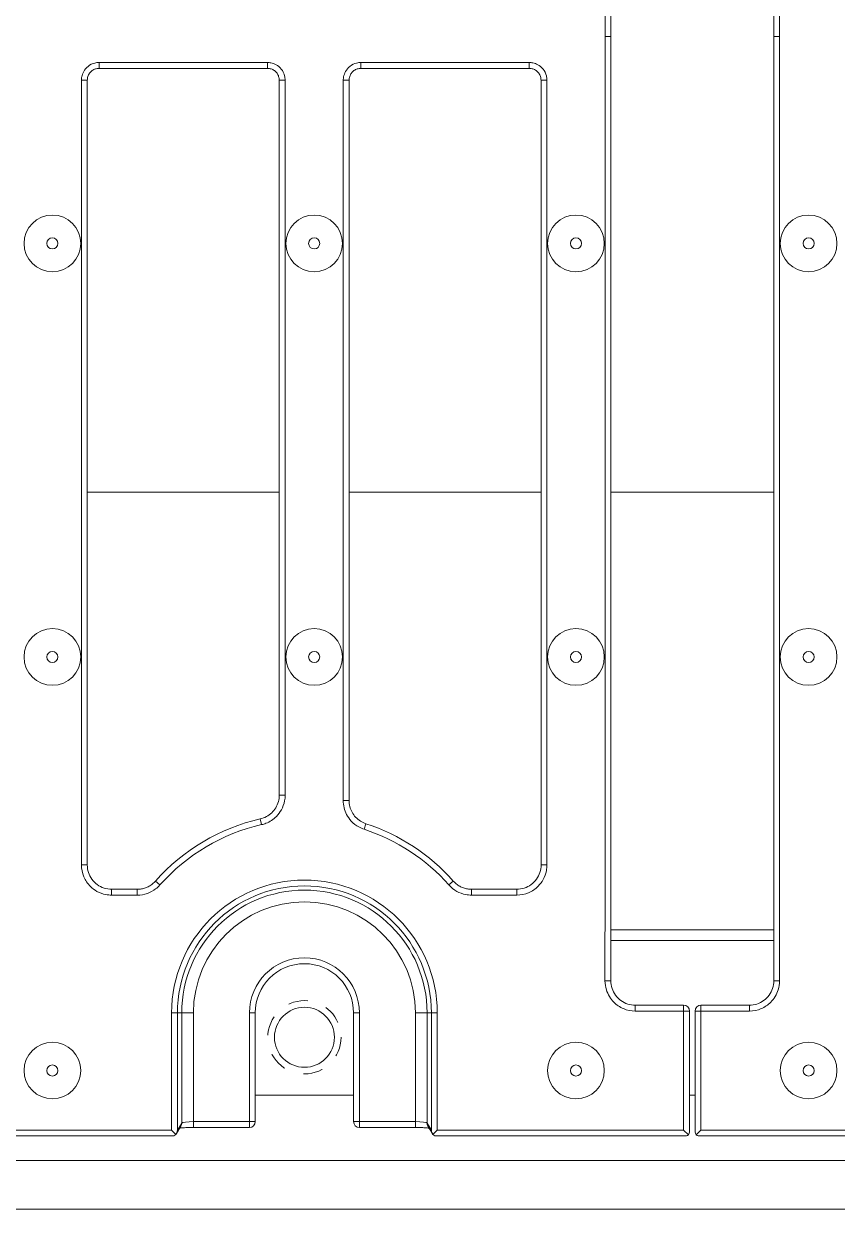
# Model space of a CAD drawing. Header units: inches. Extents: x -14 to 145, y 14 to 58.
# Drawn here: x 88.63 to 92.79, y 44.12 to 50.18 of the extents above; entities that cross this region are included whole.
import ezdxf

# ---------------------------------------------------------------- set-up
doc = ezdxf.new("R2010")
doc.units = ezdxf.units.IN
doc.header["$MEASUREMENT"] = 0
doc.linetypes.add('DASHED', pattern=[0.2067, 0.1654, -0.0413])
for name, color, linetype, lineweight in [('Hidden Narrow (ANSI)', 7, 'DASHED', 25), ('Visible (ANSI)', 7, 'Continuous', 50), ('Visible Narrow (ANSI)', 7, 'Continuous', 35)]:
    doc.layers.add(name, color=color, linetype=linetype, lineweight=lineweight)

msp = doc.modelspace()

# ---------------------------------------------------------------- linework, layer by layer
at = {"layer": 'Hidden Narrow (ANSI)', "lineweight": 0, "ltscale": 0.179413}
msp.add_circle((90.06318, 44.99621), 0.1875, dxfattribs=at)
at = {"layer": 'Visible (ANSI)', "lineweight": 0}
for p, q in [((89.87425, 49.95389), (89.01185, 49.95389)), ((91.21425, 49.95389), (90.35185, 49.95389)), ((89.07639, 45.7536), (89.20751, 45.7536)), ((90.91859, 45.7536), (91.14971, 45.7536)), ((92.46526, 45.49121), (91.63158, 45.49121)), ((92.00414, 45.16043), (91.75649, 45.16043)), ((92.34035, 45.16043), (92.0927, 45.16043)), ((89.81144, 44.56472), (89.81144, 45.12121)), ((90.31467, 45.12121), (90.31467, 44.56472)), ((92.03414, 44.51661), (92.03414, 45.13043)), ((92.0627, 45.13043), (92.0627, 44.51661)), ((89.40823, 44.50409), (89.43085, 44.54184)), ((89.49499, 44.53472), (89.78144, 44.53472)), ((90.34467, 44.53472), (90.63111, 44.53472)), ((90.69525, 44.54184), (90.71787, 44.50409)), ((70.73828, 44.49121), (89.38783, 44.49121)), ((89.40502, 44.49957), (89.38338, 44.52121)), ((90.72108, 44.49957), (90.74272, 44.52121)), ((92.01125, 44.49121), (90.73828, 44.49121)), ((92.02855, 44.49681), (92.00414, 44.52121)), ((92.06829, 44.49681), (92.0927, 44.52121)), ((92.08558, 44.49121), (93.35856, 44.49121)), ((140.06318, 44.36621), (44.06318, 44.36621)), ((140.06318, 44.11621), (44.06318, 44.11621))]:
    msp.add_line(p, q, dxfattribs=at)
for centre, radius in [((88.77305, 49.05821), 0.145), ((90.11305, 49.05821), 0.145), ((91.45305, 49.05821), 0.145), ((92.64379, 49.05821), 0.145), ((88.77305, 46.94221), 0.145), ((90.11305, 46.94221), 0.145), ((91.45305, 46.94221), 0.145), ((92.64379, 46.94221), 0.145), ((90.06318, 44.99621), 0.1535), ((88.77305, 44.82621), 0.145), ((91.45305, 44.82621), 0.145), ((92.64379, 44.82621), 0.145)]:
    msp.add_circle(centre, radius, dxfattribs=at)
for centre, radius, start, end in [((90.06305, 45.12121), 1.01769, 102.81286, 138.490356), ((90.06305, 45.12121), 1.01769, 41.509644, 71.983301), ((90.06305, 45.12121), 0.25161, 0, 180), ((92.00414, 45.13043), 0.03, 0, 90), ((92.0927, 45.13043), 0.03, 90, 180), ((89.78144, 44.56472), 0.03, 270, 0), ((90.34467, 44.56472), 0.03, 180, 270)]:
    msp.add_arc(centre, radius, start, end, dxfattribs=at)
for centre, major_axis, ratio, start_param, end_param in [((89.38338, 44.52097), (-0.00878, -0.03176), 0.9032025, 1.1029639, 1.8156088), ((90.74272, 44.52097), (0.00878, -0.03176), 0.9032025, 4.4675765, 5.1802214), ((92.00414, 44.52096), (0.01086, -0.03461), 0.8079575, 0.5794553, 1.2002635), ((92.0927, 44.52096), (-0.01086, -0.03461), 0.8079575, 5.0829219, 5.70373)]:
    msp.add_ellipse(centre, major_axis=major_axis, ratio=ratio, start_param=start_param, end_param=end_param, dxfattribs=at)
for points, knots in [([(91.63193, 50.11621), (91.63193, 50.43827), (91.63192, 50.76034), (91.63189, 51.40446), (91.63187, 51.72653), (91.6318, 52.37065), (91.63177, 52.69272), (91.63169, 53.33684), (91.63166, 53.65891), (91.6316, 54.30303), (91.63158, 54.62509), (91.63157, 54.94715)], [-12.2705918, -12.2705918, -12.2705918, -12.2705918, -9.8164735, -9.8164735, -7.3623551, -7.3623551, -4.9082367, -4.9082367, -2.4541184, -2.4541184, 0, 0, 0, 0]), ([(92.4649, 50.11621), (92.4649, 50.43827), (92.46491, 50.76034), (92.46495, 51.40446), (92.46497, 51.72653), (92.46504, 52.37065), (92.46507, 52.69272), (92.46515, 53.33684), (92.46518, 53.65891), (92.46524, 54.30303), (92.46526, 54.62509), (92.46527, 54.94715)], [-12.2705918, -12.2705918, -12.2705918, -12.2705918, -9.8164735, -9.8164735, -7.3623551, -7.3623551, -4.9082367, -4.9082367, -2.4541184, -2.4541184, 0, 0, 0, 0]), ([(91.63193, 50.11621), (91.63193, 49.79415), (91.63192, 49.47208), (91.63189, 48.82796), (91.63187, 48.5059), (91.6318, 47.86177), (91.63177, 47.53971), (91.63169, 46.89558), (91.63166, 46.57352), (91.6316, 45.92939), (91.63158, 45.60733), (91.63157, 45.28527)], [-12.2705918, -12.2705918, -12.2705918, -12.2705918, -9.8164735, -9.8164735, -7.3623551, -7.3623551, -4.9082367, -4.9082367, -2.4541184, -2.4541184, 0, 0, 0, 0]), ([(92.4649, 50.11621), (92.4649, 49.79415), (92.46491, 49.47208), (92.46495, 48.82796), (92.46497, 48.5059), (92.46504, 47.86177), (92.46507, 47.53971), (92.46515, 46.89558), (92.46518, 46.57352), (92.46524, 45.92939), (92.46526, 45.60733), (92.46527, 45.28527)], [-12.2705918, -12.2705918, -12.2705918, -12.2705918, -9.8164735, -9.8164735, -7.3623551, -7.3623551, -4.9082367, -4.9082367, -2.4541184, -2.4541184, 0, 0, 0, 0]), ([(88.95193, 49.89395), (88.95193, 49.9002), (88.95293, 49.90654), (88.95682, 49.91849), (88.9597, 49.92414), (88.96711, 49.93433), (88.97157, 49.93879), (88.98177, 49.94618), (88.98743, 49.94905), (88.99934, 49.9529), (89.0056, 49.95389), (89.01185, 49.95389)], [0, 0, 0, 0, 0.07139701, 0.07139701, 0.14279401, 0.14279401, 0.21419102, 0.21419102, 0.28558803, 0.28558803, 0.35698503, 0.35698503, 0.35698503, 0.35698503]), ([(89.87425, 49.95389), (89.8805, 49.95389), (89.88684, 49.95289), (89.89879, 49.949), (89.90443, 49.94612), (89.91462, 49.93871), (89.91907, 49.93424), (89.92647, 49.92404), (89.92933, 49.91838), (89.93319, 49.90646), (89.93417, 49.9002), (89.93417, 49.89395)], [0, 0, 0, 0, 0.07139718, 0.07139718, 0.14279436, 0.14279436, 0.21419154, 0.21419154, 0.28558872, 0.28558872, 0.3569859, 0.3569859, 0.3569859, 0.3569859]), ([(90.29193, 49.89395), (90.29193, 49.9002), (90.29293, 49.90654), (90.29682, 49.91849), (90.2997, 49.92414), (90.30711, 49.93433), (90.31157, 49.93879), (90.32177, 49.94618), (90.32743, 49.94905), (90.33934, 49.9529), (90.3456, 49.95389), (90.35185, 49.95389)], [0, 0, 0, 0, 0.07139701, 0.07139701, 0.14279401, 0.14279401, 0.21419102, 0.21419102, 0.28558803, 0.28558803, 0.35698503, 0.35698503, 0.35698503, 0.35698503]), ([(91.21425, 49.95389), (91.2205, 49.95389), (91.22684, 49.95289), (91.23879, 49.949), (91.24443, 49.94612), (91.25462, 49.93871), (91.25907, 49.93424), (91.26647, 49.92404), (91.26933, 49.91838), (91.27319, 49.90646), (91.27417, 49.9002), (91.27417, 49.89395)], [0, 0, 0, 0, 0.07139718, 0.07139718, 0.14279436, 0.14279436, 0.21419154, 0.21419154, 0.28558872, 0.28558872, 0.3569859, 0.3569859, 0.3569859, 0.3569859]), ([(88.95193, 49.89395), (88.95193, 49.62625), (88.95192, 49.35855), (88.95189, 48.82314), (88.95187, 48.55544), (88.95182, 48.02004), (88.95179, 47.75234), (88.95173, 47.21694), (88.9517, 46.94924), (88.95164, 46.41383), (88.95162, 46.14613), (88.9516, 45.87843)], [-10.1994027, -10.1994027, -10.1994027, -10.1994027, -8.1595222, -8.1595222, -6.1196416, -6.1196416, -4.0797611, -4.0797611, -2.0398805, -2.0398805, 0, 0, 0, 0]), ([(89.93417, 49.89395), (89.93417, 49.65004), (89.93418, 49.40613), (89.93421, 48.91831), (89.93423, 48.67439), (89.93427, 48.18657), (89.93429, 47.94266), (89.93435, 47.45484), (89.93438, 47.21093), (89.93443, 46.72311), (89.93446, 46.4792), (89.93448, 46.23529)], [0, 0, 0, 0, 1.8585962, 1.8585962, 3.7171925, 3.7171925, 5.5757887, 5.5757887, 7.434385, 7.434385, 9.2929812, 9.2929812, 9.2929812, 9.2929812]), ([(90.29193, 49.89395), (90.29193, 49.6482), (90.29192, 49.40245), (90.29189, 48.91095), (90.29188, 48.6652), (90.29183, 48.17371), (90.29181, 47.92796), (90.29175, 47.43646), (90.29173, 47.19071), (90.29167, 46.69921), (90.29164, 46.45346), (90.29162, 46.20772)], [-9.3630221, -9.3630221, -9.3630221, -9.3630221, -7.4904177, -7.4904177, -5.6178133, -5.6178133, -3.7452088, -3.7452088, -1.8726044, -1.8726044, 0, 0, 0, 0]), ([(91.27417, 49.89395), (91.27417, 49.62625), (91.27418, 49.35855), (91.27421, 48.82314), (91.27424, 48.55544), (91.27428, 48.02004), (91.27431, 47.75234), (91.27437, 47.21694), (91.27441, 46.94924), (91.27446, 46.41383), (91.27449, 46.14613), (91.2745, 45.87843)], [0, 0, 0, 0, 2.0398805, 2.0398805, 4.0797611, 4.0797611, 6.1196416, 6.1196416, 8.1595222, 8.1595222, 10.1994027, 10.1994027, 10.1994027, 10.1994027]), ([(89.93448, 46.23529), (89.93448, 46.22413), (89.93296, 46.21283), (89.92697, 46.19115), (89.92255, 46.18082), (89.911, 46.1615), (89.90391, 46.15265), (89.88774, 46.13723), (89.87856, 46.13058), (89.85888, 46.12002), (89.84824, 46.11604), (89.83736, 46.11356)], [0, 0, 0, 0, 0.10542288, 0.10542288, 0.21084577, 0.21084577, 0.31626865, 0.31626865, 0.42169154, 0.42169154, 0.52711442, 0.52711442, 0.52711442, 0.52711442]), ([(90.37782, 46.089), (90.36792, 46.09222), (90.35831, 46.09674), (90.3406, 46.108), (90.33254, 46.11467), (90.3182, 46.12997), (90.31197, 46.13858), (90.30196, 46.15686), (90.2981, 46.16666), (90.29294, 46.18684), (90.29162, 46.19731), (90.29162, 46.20772)], [0, 0, 0, 0, 0.09833947, 0.09833947, 0.19667895, 0.19667895, 0.29501842, 0.29501842, 0.39335789, 0.39335789, 0.49169737, 0.49169737, 0.49169737, 0.49169737]), ([(89.07639, 45.7536), (89.06338, 45.7536), (89.05017, 45.75568), (89.02529, 45.76377), (89.01353, 45.76977), (88.99231, 45.78521), (88.98303, 45.79451), (88.96763, 45.81577), (88.96167, 45.82756), (88.95365, 45.85238), (88.9516, 45.86542), (88.9516, 45.87843)], [0, 0, 0, 0, 0.12291711, 0.12291711, 0.24583422, 0.24583422, 0.36875133, 0.36875133, 0.49166844, 0.49166844, 0.61458555, 0.61458555, 0.61458555, 0.61458555]), ([(91.2745, 45.87843), (91.2745, 45.86542), (91.27243, 45.85221), (91.26434, 45.82732), (91.25835, 45.81556), (91.24291, 45.79434), (91.23361, 45.78505), (91.21236, 45.76964), (91.20058, 45.76367), (91.17577, 45.75565), (91.16273, 45.7536), (91.14971, 45.7536)], [0, 0, 0, 0, 0.12291679, 0.12291679, 0.24583358, 0.24583358, 0.36875037, 0.36875037, 0.49166716, 0.49166716, 0.61458394, 0.61458394, 0.61458394, 0.61458394]), ([(89.30096, 45.79568), (89.29631, 45.79043), (89.29118, 45.78553), (89.28014, 45.77667), (89.27424, 45.7727), (89.26193, 45.76586), (89.25552, 45.76298), (89.24224, 45.75832), (89.23543, 45.75656), (89.22157, 45.75419), (89.21453, 45.7536), (89.20751, 45.7536)], [0, 0, 0, 0, 0.06627671, 0.06627671, 0.13255342, 0.13255342, 0.19883012, 0.19883012, 0.26510683, 0.26510683, 0.33138354, 0.33138354, 0.33138354, 0.33138354]), ([(90.91859, 45.7536), (90.91158, 45.7536), (90.90451, 45.75419), (90.89055, 45.75658), (90.88367, 45.75837), (90.8704, 45.76306), (90.86399, 45.76596), (90.8517, 45.77281), (90.84586, 45.77674), (90.83491, 45.78555), (90.82979, 45.79043), (90.82514, 45.79568)], [0, 0, 0, 0, 0.06627672, 0.06627672, 0.13255344, 0.13255344, 0.19883016, 0.19883016, 0.26510688, 0.26510688, 0.3313836, 0.3313836, 0.3313836, 0.3313836]), ([(91.75649, 45.16043), (91.74347, 45.16043), (91.73042, 45.16248), (91.70559, 45.17051), (91.6938, 45.17648), (91.67252, 45.19188), (91.66321, 45.20117), (91.64776, 45.22239), (91.64176, 45.23416), (91.63366, 45.25904), (91.63157, 45.27226), (91.63157, 45.28527)], [0, 0, 0, 0, 0.12296441, 0.12296441, 0.24592882, 0.24592882, 0.36889323, 0.36889323, 0.49185764, 0.49185764, 0.61482205, 0.61482205, 0.61482205, 0.61482205]), ([(92.34035, 45.16043), (92.35337, 45.16043), (92.36642, 45.16248), (92.39124, 45.17051), (92.40304, 45.17648), (92.42432, 45.19188), (92.43363, 45.20117), (92.44908, 45.22239), (92.45508, 45.23416), (92.46318, 45.25904), (92.46527, 45.27226), (92.46527, 45.28527)], [0, 0, 0, 0, 0.12296441, 0.12296441, 0.24592882, 0.24592882, 0.36889323, 0.36889323, 0.49185764, 0.49185764, 0.61482205, 0.61482205, 0.61482205, 0.61482205]), ([(89.49499, 44.53472), (89.48585, 44.53472), (89.4766, 44.53459), (89.45946, 44.5341), (89.45134, 44.53374), (89.43726, 44.53285), (89.43106, 44.53231), (89.42575, 44.53169), (89.42521, 44.53162), (89.42469, 44.53155)], [0, 0, 0, 0, 0.06962429, 0.06962429, 0.13782969, 0.13782969, 0.20474501, 0.20474501, 0.21261993, 0.21261993, 0.21261993, 0.21261993]), ([(90.70142, 44.53155), (90.69877, 44.53189), (90.69559, 44.53222), (90.68685, 44.53299), (90.68077, 44.53339), (90.66688, 44.53409), (90.6588, 44.53436), (90.64417, 44.53465), (90.63762, 44.53472), (90.63111, 44.53472)], [0.14374709, 0.14374709, 0.14374709, 0.14374709, 0.18374135, 0.18374135, 0.2421295, 0.2421295, 0.30704653, 0.30704653, 0.35663251, 0.35663251, 0.35663251, 0.35663251]), ([(89.38783, 44.49121), (89.38797, 44.49121), (89.38812, 44.49122), (89.38888, 44.49125), (89.38957, 44.49132), (89.39183, 44.49167), (89.39353, 44.49209), (89.39862, 44.49406), (89.40212, 44.49628), (89.40502, 44.49957)], [0.584003588, 0.584003588, 0.584003588, 0.584003588, 0.587047207, 0.587047207, 0.598370628, 0.598370628, 0.621017471, 0.621017471, 0.663397938, 0.663397938, 0.663397938, 0.663397938]), ([(90.72108, 44.49957), (90.72402, 44.49624), (90.72758, 44.49399), (90.73269, 44.49206), (90.73437, 44.49165), (90.73659, 44.49131), (90.73727, 44.49125), (90.738, 44.49121), (90.73815, 44.49121), (90.73828, 44.49121)], [0.488346575, 0.488346575, 0.488346575, 0.488346575, 0.531226699, 0.531226699, 0.553475242, 0.553475242, 0.564599514, 0.564599514, 0.56745422, 0.56745422, 0.56745422, 0.56745422]), ([(92.01125, 44.49121), (92.01162, 44.49121), (92.01199, 44.49122), (92.01433, 44.49132), (92.01647, 44.49162), (92.02175, 44.49291), (92.02548, 44.49451), (92.02855, 44.49681)], [0.017038276, 0.017038276, 0.017038276, 0.017038276, 0.021207407, 0.021207407, 0.042414814, 0.042414814, 0.078548741, 0.078548741, 0.078548741, 0.078548741]), ([(92.08558, 44.49121), (92.08522, 44.49121), (92.08485, 44.49122), (92.08251, 44.49132), (92.08037, 44.49162), (92.07509, 44.49291), (92.07136, 44.49451), (92.06829, 44.49681)], [0.017038276, 0.017038276, 0.017038276, 0.017038276, 0.021207407, 0.021207407, 0.042414814, 0.042414814, 0.078548741, 0.078548741, 0.078548741, 0.078548741])]:
    msp.add_open_spline(points, degree=3, knots=knots, dxfattribs=at)
at = {"layer": 'Visible Narrow (ANSI)', "lineweight": 0}
for p, q in [((89.01185, 49.98389), (89.87425, 49.98389)), ((89.01185, 49.95389), (89.01185, 49.98389)), ((89.87425, 49.95389), (89.87425, 49.98389)), ((90.35185, 49.98389), (91.21425, 49.98389)), ((90.35185, 49.95389), (90.35185, 49.98389)), ((91.21425, 49.95389), (91.21425, 49.98389)), ((88.95193, 49.89395), (88.92193, 49.89395)), ((89.96417, 49.89395), (89.93417, 49.89395)), ((90.29193, 49.89395), (90.26193, 49.89395)), ((91.30417, 49.89395), (91.27417, 49.89395)), ((89.93431, 47.78477), (88.95179, 47.78477)), ((91.27431, 47.78477), (90.29179, 47.78477)), ((92.46505, 47.78477), (91.63179, 47.78477)), ((89.93448, 46.23529), (89.96448, 46.23529)), ((90.29162, 46.20772), (90.26162, 46.20772)), ((89.83736, 46.11356), (89.84401, 46.08431)), ((90.37782, 46.089), (90.36854, 46.06047)), ((88.9516, 45.87843), (88.9216, 45.87844)), ((91.2745, 45.87843), (91.3045, 45.87844)), ((89.07639, 45.7536), (89.07639, 45.7236)), ((89.20751, 45.7536), (89.20751, 45.7236)), ((89.30096, 45.79568), (89.32342, 45.7758)), ((90.82514, 45.79568), (90.80268, 45.7758)), ((90.91859, 45.7536), (90.91859, 45.7236)), ((91.14971, 45.7536), (91.14971, 45.7236)), ((89.20751, 45.7236), (89.07639, 45.7236)), ((91.14971, 45.7236), (90.91859, 45.7236)), ((92.46526, 45.54693), (91.63158, 45.54693)), ((91.60157, 45.28527), (91.63157, 45.28527)), ((92.49527, 45.28527), (92.46527, 45.28527)), ((91.75649, 45.13043), (91.75649, 45.16043)), ((92.00414, 45.16043), (92.00414, 45.13043)), ((92.0927, 45.16043), (92.0927, 45.13043)), ((92.34035, 45.13043), (92.34035, 45.16043)), ((89.38338, 44.52121), (89.38338, 45.12121)), ((89.38338, 45.12121), (89.41334, 45.12121)), ((89.41334, 45.12121), (89.41334, 44.52097)), ((89.41334, 45.12121), (89.43507, 45.12121)), ((89.43507, 45.12121), (89.49499, 45.12121)), ((89.43507, 44.55726), (89.43507, 45.12121)), ((89.49499, 45.12121), (89.49499, 44.56472)), ((89.78144, 45.12121), (89.81144, 45.12121)), ((89.78144, 44.56472), (89.78144, 45.12121)), ((90.34467, 45.12121), (90.31467, 45.12121)), ((90.34467, 45.12121), (90.34467, 44.56472)), ((90.69103, 45.12121), (90.63111, 45.12121)), ((90.63111, 44.56472), (90.63111, 45.12121)), ((90.69103, 45.12121), (90.69103, 44.55726)), ((90.71277, 45.12121), (90.69103, 45.12121)), ((90.74272, 45.12121), (90.71277, 45.12121)), ((90.71277, 44.52097), (90.71277, 45.12121)), ((90.74272, 45.12121), (90.74272, 44.52121)), ((92.00414, 45.13043), (91.75649, 45.13043)), ((92.00414, 44.52121), (92.00414, 45.13043)), ((92.00414, 45.13043), (92.03414, 45.13043)), ((92.0927, 45.13043), (92.0627, 45.13043)), ((92.0927, 45.13043), (92.34035, 45.13043)), ((92.0927, 44.52121), (92.0927, 45.13043)), ((90.31467, 44.70021), (89.81144, 44.70021)), ((92.0627, 44.70021), (92.03414, 44.70021)), ((89.41334, 44.52097), (89.43507, 44.55726)), ((89.49499, 44.56472), (89.49499, 44.53472)), ((89.49499, 44.56472), (89.78144, 44.56472)), ((89.81144, 44.56472), (89.78144, 44.56472)), ((89.78144, 44.56472), (89.78144, 44.53472)), ((90.34467, 44.56472), (90.31467, 44.56472)), ((90.34467, 44.53472), (90.34467, 44.56472)), ((90.34467, 44.56472), (90.63111, 44.56472)), ((90.63111, 44.56472), (90.63111, 44.53472)), ((90.69103, 44.55726), (90.71277, 44.52097)), ((70.74272, 44.52121), (89.38338, 44.52121)), ((90.74272, 44.52121), (92.00414, 44.52121)), ((93.35411, 44.52121), (92.0927, 44.52121))]:
    msp.add_line(p, q, dxfattribs=at)
for centre in [(88.77305, 49.05821), (90.11305, 49.05821), (91.45305, 49.05821), (92.64379, 49.05821), (88.77305, 46.94221), (90.11305, 46.94221), (91.45305, 46.94221), (92.64379, 46.94221), (88.77305, 44.82621), (91.45305, 44.82621), (92.64379, 44.82621)]:
    msp.add_circle(centre, 0.02838, dxfattribs=at)
for radius, start, end in [(0.98769, 102.81286, 138.490356), (0.98769, 41.509644, 71.983301), (0.67967, 0, 180), (0.64971, 0, 180), (0.62798, 0, 180), (0.56806, 0, 180), (0.28161, 0, 180)]:
    msp.add_arc((90.06305, 45.12121), radius, start, end, dxfattribs=at)
for centre, major_axis, ratio, start_param, end_param in [((89.40511, 44.55726), (0.02574, -0.01542), 0.9948398, 0, 0.5419848), ((89.49499, 44.55684), (0.06, 0), 0.131233, 1.5707963, 3.0892328), ((90.63111, 44.55684), (0.06, 0), 0.131233, 0.0523599, 1.5707963), ((90.72099, 44.55726), (-0.02574, -0.01542), 0.9948398, 5.7412005, 6.2831853)]:
    msp.add_ellipse(centre, major_axis=major_axis, ratio=ratio, start_param=start_param, end_param=end_param, dxfattribs=at)
for points, knots in [([(91.60157, 54.94715), (91.60159, 54.4592), (91.60162, 53.97125), (91.60171, 53.16609), (91.60175, 52.84889), (91.60178, 52.53168), (91.60183, 52.1291), (91.60187, 51.72653), (91.60192, 50.92137), (91.60193, 50.51879), (91.60193, 50.11621)], [0, 0, 0, 0, 3.7181966, 3.7181966, 6.1352959, 6.1352959, 6.1352959, 9.2029439, 9.2029439, 12.2705918, 12.2705918, 12.2705918, 12.2705918]), ([(92.49527, 54.94715), (92.49525, 54.4592), (92.49521, 53.97125), (92.49513, 53.16609), (92.49509, 52.84889), (92.49506, 52.53168), (92.49501, 52.1291), (92.49497, 51.72653), (92.49492, 50.92137), (92.4949, 50.51879), (92.4949, 50.11621)], [0, 0, 0, 0, 3.7181966, 3.7181966, 6.1352959, 6.1352959, 6.1352959, 9.2029439, 9.2029439, 12.2705918, 12.2705918, 12.2705918, 12.2705918]), ([(91.60157, 45.28527), (91.60159, 45.77322), (91.60162, 46.26117), (91.60171, 47.06633), (91.60175, 47.38354), (91.60178, 47.70074), (91.60183, 48.10332), (91.60187, 48.5059), (91.60192, 49.31105), (91.60193, 49.71363), (91.60193, 50.11621)], [0, 0, 0, 0, 3.7181966, 3.7181966, 6.1352959, 6.1352959, 6.1352959, 9.2029439, 9.2029439, 12.2705918, 12.2705918, 12.2705918, 12.2705918]), ([(91.60193, 50.11621), (91.60584, 50.11621), (91.60971, 50.11621), (91.61694, 50.11621), (91.62023, 50.11621), (91.62579, 50.11621), (91.62801, 50.11621), (91.6304, 50.11621), (91.63103, 50.11621), (91.63177, 50.11621), (91.63193, 50.11621), (91.63193, 50.11621)], [0, 0, 0, 0, 0.02976711, 0.02976711, 0.05953422, 0.05953422, 0.08930133, 0.08930133, 0.10604773, 0.10604773, 0.1200073, 0.1200073, 0.1200073, 0.1200073]), ([(92.4949, 50.11621), (92.491, 50.11621), (92.48713, 50.11621), (92.4799, 50.11621), (92.47661, 50.11621), (92.47105, 50.11621), (92.46883, 50.11621), (92.46644, 50.11621), (92.4658, 50.11621), (92.46507, 50.11621), (92.4649, 50.11621), (92.4649, 50.11621)], [0, 0, 0, 0, 0.02976711, 0.02976711, 0.05953422, 0.05953422, 0.08930133, 0.08930133, 0.10604773, 0.10604773, 0.1200073, 0.1200073, 0.1200073, 0.1200073]), ([(92.49527, 45.28527), (92.49525, 45.77322), (92.49521, 46.26117), (92.49513, 47.06633), (92.49509, 47.38354), (92.49506, 47.70074), (92.49501, 48.10332), (92.49497, 48.5059), (92.49492, 49.31105), (92.4949, 49.71363), (92.4949, 50.11621)], [0, 0, 0, 0, 3.7181966, 3.7181966, 6.1352959, 6.1352959, 6.1352959, 9.2029439, 9.2029439, 12.2705918, 12.2705918, 12.2705918, 12.2705918]), ([(88.92193, 49.89395), (88.92193, 49.89976), (88.9225, 49.90562), (88.92545, 49.92059), (88.92868, 49.92942), (88.93888, 49.9478), (88.9465, 49.95683), (88.96582, 49.97233), (88.97785, 49.97823), (88.99749, 49.98303), (89.00468, 49.98389), (89.01185, 49.98389)], [0, 0, 0, 0, 0.04427123, 0.04427123, 0.1151052, 0.1151052, 0.20317467, 0.20317467, 0.30236545, 0.30236545, 0.35698503, 0.35698503, 0.35698503, 0.35698503]), ([(89.87425, 49.98389), (89.88006, 49.98389), (89.88592, 49.98332), (89.90087, 49.98037), (89.90969, 49.97714), (89.92806, 49.96696), (89.93709, 49.95935), (89.95258, 49.94004), (89.95849, 49.92802), (89.9633, 49.90836), (89.96417, 49.90114), (89.96417, 49.89395)], [0, 0, 0, 0, 0.04423505, 0.04423505, 0.11501112, 0.11501112, 0.20301749, 0.20301749, 0.30215547, 0.30215547, 0.3569859, 0.3569859, 0.3569859, 0.3569859]), ([(90.26193, 49.89395), (90.26193, 49.89976), (90.2625, 49.90562), (90.26545, 49.92059), (90.26868, 49.92942), (90.27888, 49.9478), (90.2865, 49.95683), (90.30582, 49.97233), (90.31785, 49.97823), (90.33749, 49.98303), (90.34468, 49.98389), (90.35185, 49.98389)], [0, 0, 0, 0, 0.04427123, 0.04427123, 0.1151052, 0.1151052, 0.20317467, 0.20317467, 0.30236545, 0.30236545, 0.35698503, 0.35698503, 0.35698503, 0.35698503]), ([(91.21425, 49.98389), (91.22006, 49.98389), (91.22592, 49.98332), (91.24087, 49.98037), (91.24969, 49.97714), (91.26806, 49.96696), (91.27709, 49.95935), (91.29258, 49.94004), (91.29849, 49.92802), (91.3033, 49.90836), (91.30417, 49.90114), (91.30417, 49.89395)], [0, 0, 0, 0, 0.04423505, 0.04423505, 0.11501112, 0.11501112, 0.20301749, 0.20301749, 0.30215547, 0.30215547, 0.3569859, 0.3569859, 0.3569859, 0.3569859]), ([(88.9216, 45.87844), (88.92164, 46.54769), (88.92173, 47.21694), (88.92188, 48.55544), (88.92192, 49.2247), (88.92193, 49.89395)], [0, 0, 0, 0, 5.0997014, 5.0997014, 10.1994027, 10.1994027, 10.1994027, 10.1994027]), ([(89.96417, 49.89395), (89.96417, 49.58906), (89.96419, 49.28417), (89.96423, 48.6744), (89.96425, 48.36951), (89.96428, 48.06462), (89.96431, 47.75973), (89.96435, 47.45485), (89.96442, 46.84507), (89.96445, 46.54018), (89.96448, 46.23529)], [0, 0, 0, 0, 2.3232453, 2.3232453, 4.6464906, 4.6464906, 4.6464906, 6.9697359, 6.9697359, 9.2929812, 9.2929812, 9.2929812, 9.2929812]), ([(90.26162, 46.20772), (90.26168, 46.82209), (90.26176, 47.43646), (90.26188, 48.66521), (90.26192, 49.27958), (90.26193, 49.89395)], [0, 0, 0, 0, 4.6815111, 4.6815111, 9.3630221, 9.3630221, 9.3630221, 9.3630221]), ([(91.30417, 49.89395), (91.30418, 49.55932), (91.30419, 49.2247), (91.30423, 48.55544), (91.30426, 48.22082), (91.3043, 47.88619), (91.30434, 47.55157), (91.30438, 47.21694), (91.30445, 46.54769), (91.30448, 46.21306), (91.3045, 45.87844)], [0, 0, 0, 0, 2.5498507, 2.5498507, 5.0997014, 5.0997014, 5.0997014, 7.6495521, 7.6495521, 10.1994027, 10.1994027, 10.1994027, 10.1994027]), ([(89.96448, 46.23529), (89.96448, 46.22529), (89.9635, 46.2152), (89.95842, 46.18944), (89.95286, 46.17424), (89.93821, 46.14782), (89.92964, 46.1364), (89.90467, 46.11112), (89.88617, 46.09893), (89.85882, 46.08826), (89.85146, 46.086), (89.84401, 46.08431)], [0, 0, 0, 0, 0.07620995, 0.07620995, 0.19814586, 0.19814586, 0.30454528, 0.30454528, 0.46892315, 0.46892315, 0.52711442, 0.52711442, 0.52711442, 0.52711442]), ([(90.36854, 46.06047), (90.35904, 46.06356), (90.34975, 46.06761), (90.32685, 46.0804), (90.31412, 46.09038), (90.29355, 46.11247), (90.28534, 46.12415), (90.26763, 46.1584), (90.26162, 46.18313), (90.26162, 46.20772)], [0, 0, 0, 0, 0.07613441, 0.07613441, 0.19794948, 0.19794948, 0.30435103, 0.30435103, 0.49169737, 0.49169737, 0.49169737, 0.49169737]), ([(89.07639, 45.7236), (89.06639, 45.7236), (89.05629, 45.72457), (89.03052, 45.72966), (89.01532, 45.73523), (88.98891, 45.74989), (88.9775, 45.75846), (88.95339, 45.78229), (88.94176, 45.79941), (88.92584, 45.83686), (88.9216, 45.85769), (88.9216, 45.87844)], [0, 0, 0, 0, 0.07622853, 0.07622853, 0.19819418, 0.19819418, 0.3045453, 0.3045453, 0.45652708, 0.45652708, 0.61458555, 0.61458555, 0.61458555, 0.61458555]), ([(91.3045, 45.87844), (91.3045, 45.86842), (91.30353, 45.85832), (91.29844, 45.83253), (91.29287, 45.81732), (91.2782, 45.7909), (91.26963, 45.77948), (91.24579, 45.75536), (91.22867, 45.74374), (91.19124, 45.72783), (91.17043, 45.7236), (91.14971, 45.7236)], [0, 0, 0, 0, 0.07628483, 0.07628483, 0.19834055, 0.19834055, 0.30473331, 0.30473331, 0.45671152, 0.45671152, 0.61458394, 0.61458394, 0.61458394, 0.61458394]), ([(89.32342, 45.7758), (89.3168, 45.76832), (89.30939, 45.76142), (89.28855, 45.74552), (89.27429, 45.73782), (89.24261, 45.72661), (89.22503, 45.7236), (89.20751, 45.7236)], [0, 0, 0, 0, 0.07610512, 0.07610512, 0.19787332, 0.19787332, 0.33138354, 0.33138354, 0.33138354, 0.33138354]), ([(90.91859, 45.7236), (90.9086, 45.7236), (90.89852, 45.72457), (90.8728, 45.72965), (90.85759, 45.73522), (90.82819, 45.75151), (90.81429, 45.76268), (90.80268, 45.7758)], [0, 0, 0, 0, 0.07610256, 0.07610256, 0.19786667, 0.19786667, 0.3313836, 0.3313836, 0.3313836, 0.3313836]), ([(91.75649, 45.13043), (91.73572, 45.13043), (91.71486, 45.13468), (91.67769, 45.1505), (91.66082, 45.16188), (91.62938, 45.1933), (91.61602, 45.21533), (91.60395, 45.25405), (91.60157, 45.26977), (91.60157, 45.28527)], [0, 0, 0, 0, 0.15827285, 0.15827285, 0.30780856, 0.30780856, 0.49673994, 0.49673994, 0.61482205, 0.61482205, 0.61482205, 0.61482205]), ([(92.34035, 45.13043), (92.36112, 45.13043), (92.38198, 45.13468), (92.41915, 45.1505), (92.43602, 45.16188), (92.46745, 45.1933), (92.48082, 45.21533), (92.49289, 45.25405), (92.49527, 45.26977), (92.49527, 45.28527)], [0, 0, 0, 0, 0.15827285, 0.15827285, 0.30780856, 0.30780856, 0.49673994, 0.49673994, 0.61482205, 0.61482205, 0.61482205, 0.61482205])]:
    msp.add_open_spline(points, degree=3, knots=knots, dxfattribs=at)

doc.saveas('drawing.dxf')
